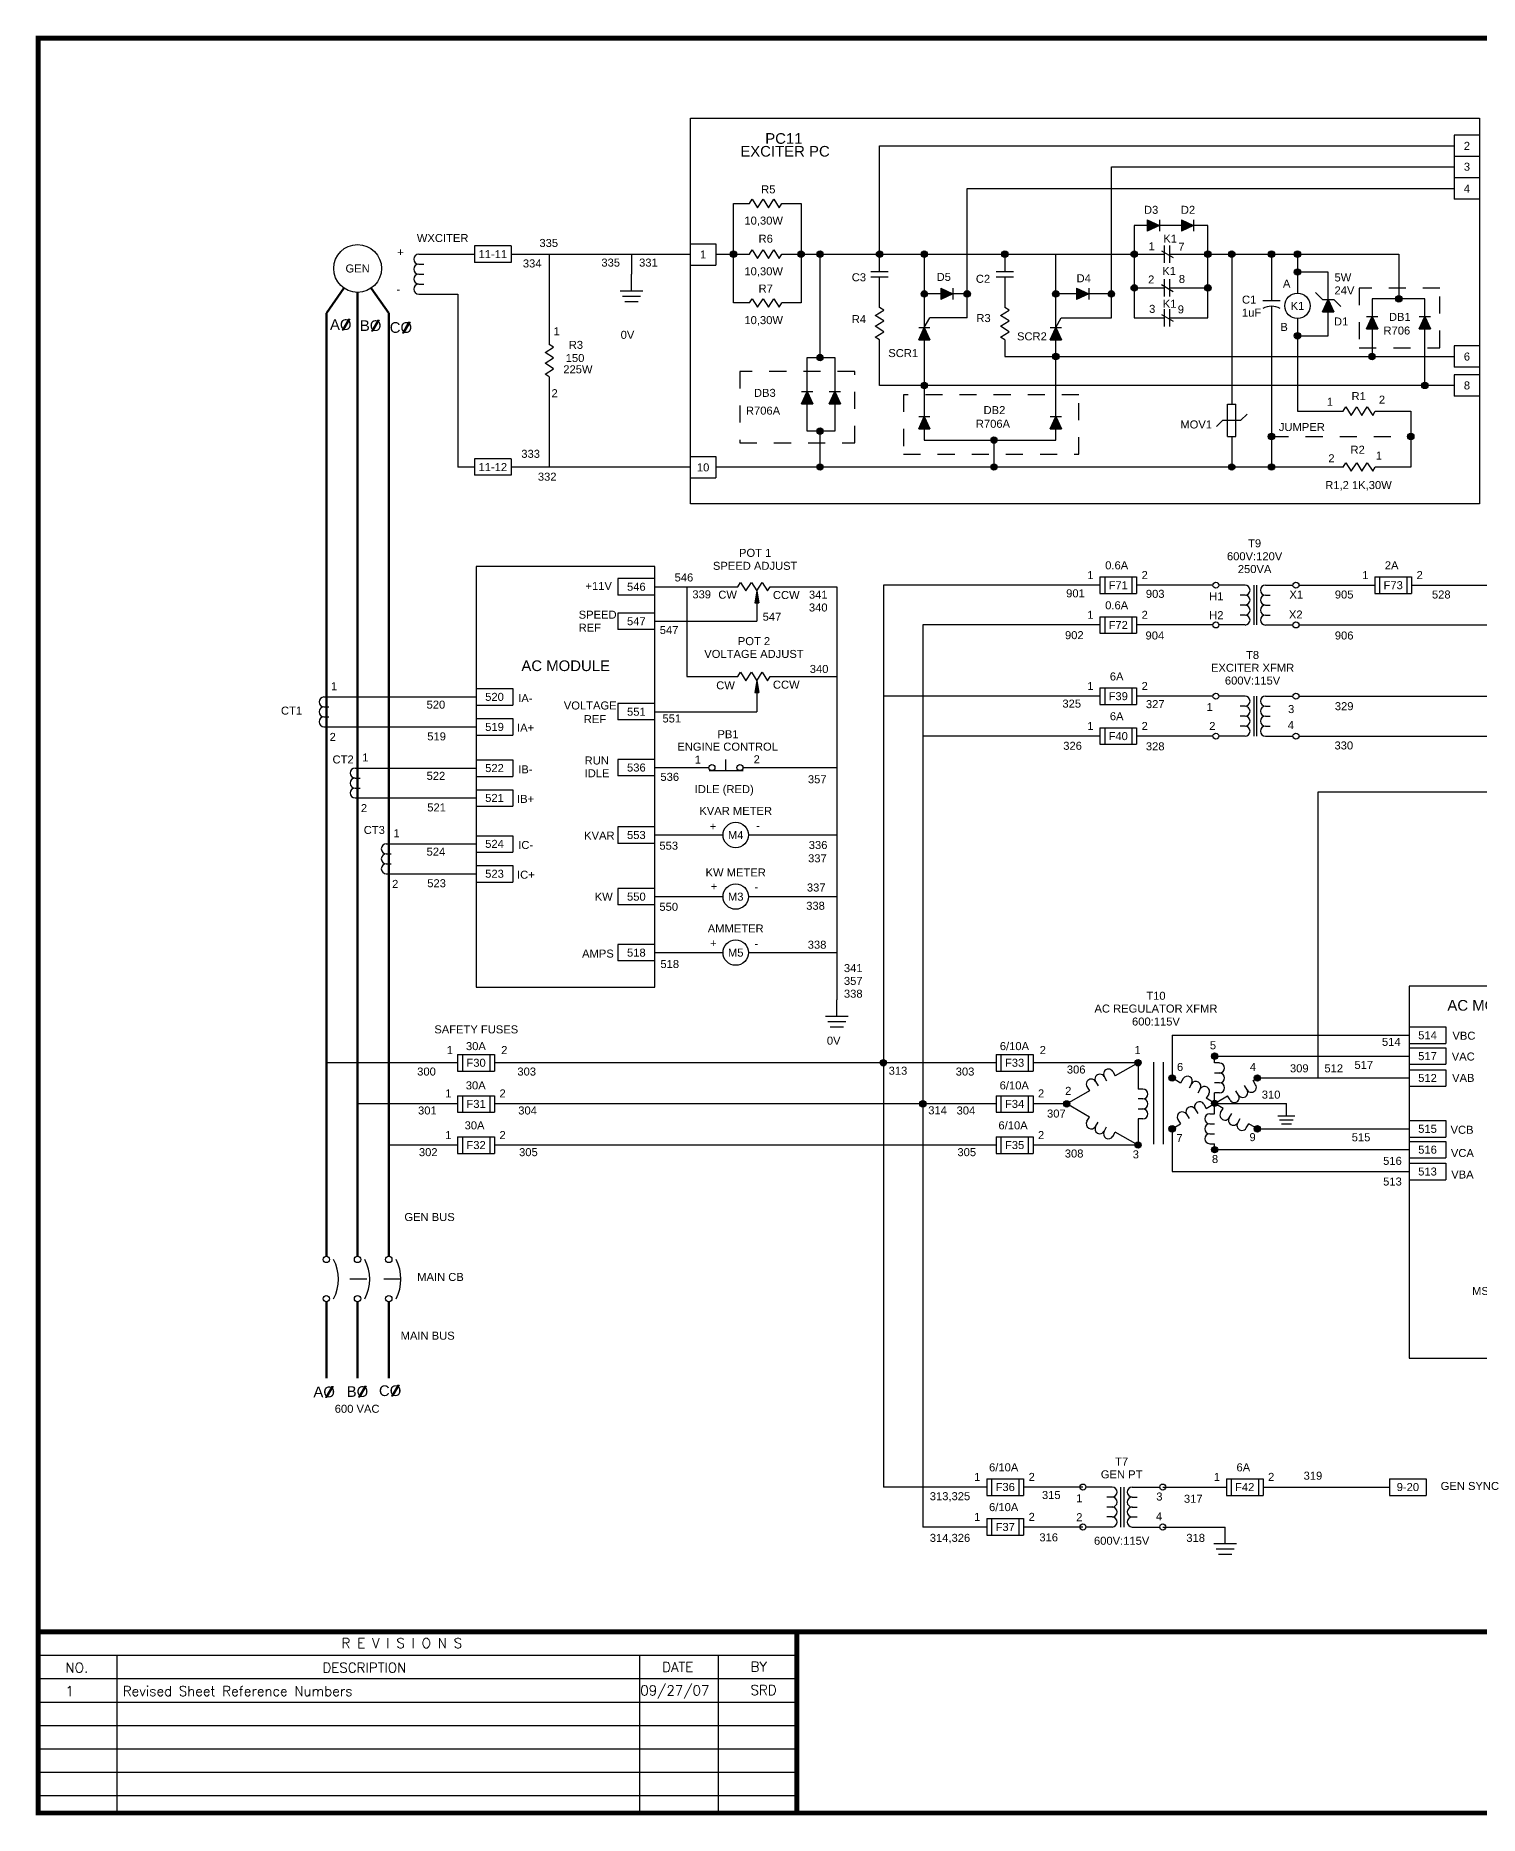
# Model space of a CAD drawing. Extents: x 1.1 to 17.7, y -3 to 7.4.
# Drawn here: x 1.08 to 9.54, y -3.03 to 7.39 of the extents above; entities that cross this region are included whole.
import ezdxf
from ezdxf.enums import TextEntityAlignment as Align

# ---------------------------------------------------------------- set-up
doc = ezdxf.new("R2010")
doc.units = 0
doc.header["$MEASUREMENT"] = 0
doc.linetypes.add('DASHED2', pattern=[0.375, 0.25, -0.125])
doc.layers.get('0').update_dxf_attribs({"linetype": 'CONTINUOUS'})
doc.layers.add('DRAWING', color=7, linetype='CONTINUOUS')
doc.styles.add('ROMAND', font='ROMAND.shx')
doc.styles.get("Standard").update_dxf_attribs({"font": 'ARIAL.TTF'})

# ---------------------------------------------------------------- blocks, each defined once
blk = doc.blocks.new('resistor')
for p, q in [((0, 0), (0.016, 0.025)), ((0.016, 0.025), (0.047, -0.025)), ((0.047, -0.025), (0.08, 0.025)), ((0.08, 0.025), (0.111, -0.025)), ((0.111, -0.025), (0.142, 0.025)), ((0.142, 0.025), (0.174, -0.025)), ((0.174, -0.025), (0.189, 0))]:
    blk.add_line(p, q)
blk = doc.blocks.new('npcap')
for p, q in [((0, 0.051), (0, -0.051)), ((0.031, 0.051), (0.031, -0.051))]:
    blk.add_line(p, q)
blk = doc.blocks.new('diode')
blk.add_hatch(color=256).paths.add_polyline_path([(0.072, 0), (0, 0.033), (0, -0.033)])
for p, q in [((0, 0.033), (0.072, 0)), ((0, 0.033), (0, -0.033)), ((0.072, 0), (0, -0.033)), ((0.072, 0.033), (0.072, -0.033))]:
    blk.add_line(p, q)
blk = doc.blocks.new('gnd')
for p, q in [((0, -0.099), (0, 0)), ((0.066, -0.099), (-0.066, -0.099)), ((0.053, -0.13), (-0.053, -0.13)), ((0.039, -0.161), (-0.039, -0.161))]:
    blk.add_line(p, q)
blk = doc.blocks.new('dot')
h = blk.add_hatch(color=256)
edge = h.paths.add_edge_path()
edge.add_arc((0, 0), 0.0249, 0, 360)
blk.add_circle((0, 0), 0.0249)
blk = doc.blocks.new('N_C_contact')
for p, q in [((0.051, 0.031), (-0.051, 0.031)), ((0.051, 0), (-0.051, 0)), ((-0.02, -0.019), (0.02, 0.05))]:
    blk.add_line(p, q)
blk = doc.blocks.new('pcap')
blk.add_line((0, 0.051), (0, -0.051))
blk.add_arc((0.137, 0), 0.105, 151.227, 208.773)
blk = doc.blocks.new('MOV')
for p, q in [((-0.025, 0), (-0.025, 0.189)), ((-0.025, 0.189), (0.025, 0.189)), ((0.025, 0), (0.025, 0.189)), ((0.053, 0.095), (0.09, 0.131)), ((-0.09, 0.059), (-0.053, 0.095)), ((-0.053, 0.095), (0.053, 0.095)), ((-0.025, 0), (0.025, 0))]:
    blk.add_line(p, q)
blk = doc.blocks.new('zener')
blk.add_hatch(color=256).paths.add_polyline_path([(0.072, 0), (0, 0.033), (0, -0.033)])
for p, q in [((0, 0.033), (0.072, 0)), ((0, 0.033), (0, -0.033)), ((0.072, 0), (0, -0.033)), ((0.113, 0.074), (0.072, 0.033)), ((0.072, 0.033), (0.072, -0.033)), ((0.072, -0.033), (0.031, -0.074))]:
    blk.add_line(p, q)
blk = doc.blocks.new('connection')
blk.add_circle((0.074, 0), 0.0744)
blk = doc.blocks.new('pot_arrow')
blk.add_hatch(color=256).paths.add_polyline_path([(-0.068, 0.011), (-0.068, -0.011), (0, 0)])
for p, q in [((-0.068, 0.011), (-0.068, -0.011)), ((0, 0), (-0.068, 0.011)), ((0, 0), (-0.068, -0.011))]:
    blk.add_line(p, q)
blk = doc.blocks.new('A_phase')
h = blk.add_hatch(color=256)
h.paths.add_polyline_path([(0.1, -0.033), (0.108, -0.033), (0.145, 0.031), (0.137, 0.031)], flags=16)
h.paths.add_polyline_path([(0.01, -0.05), (0.165, -0.05), (0.165, 0.047), (0.01, 0.047)], flags=9)
for p, q in [((0.137, 0.031), (0.1, -0.033)), ((0.145, 0.031), (0.108, -0.033)), ((0.137, 0.031), (0.145, 0.031)), ((0.108, -0.033), (0.1, -0.033))]:
    blk.add_line(p, q)
blk.add_text('AO', height=0.0625).set_placement((0.029, -0.032))
blk = doc.blocks.new('B_phase')
h = blk.add_hatch(color=256)
h.paths.add_polyline_path([(0.094, -0.031), (0.101, -0.031), (0.139, 0.033), (0.131, 0.033)], flags=16)
h.paths.add_polyline_path([(0.01, -0.048), (0.158, -0.048), (0.158, 0.049), (0.01, 0.049)], flags=9)
for p, q in [((0.131, 0.033), (0.094, -0.031)), ((0.139, 0.033), (0.101, -0.031)), ((0.131, 0.033), (0.139, 0.033)), ((0.101, -0.031), (0.094, -0.031))]:
    blk.add_line(p, q)
blk.add_text('BO', height=0.0625).set_placement((0.025, -0.03))
blk = doc.blocks.new('C_phase')
h = blk.add_hatch(color=256)
h.paths.add_polyline_path([(0.099, -0.026), (0.107, -0.026), (0.144, 0.038), (0.136, 0.038)], flags=16)
h.paths.add_polyline_path([(0.013, -0.043), (0.168, -0.043), (0.168, 0.054), (0.013, 0.054)], flags=9)
for p, q in [((0.136, 0.038), (0.099, -0.026)), ((0.144, 0.038), (0.107, -0.026)), ((0.136, 0.038), (0.144, 0.038)), ((0.107, -0.026), (0.099, -0.026))]:
    blk.add_line(p, q)
blk.add_text('CO', height=0.0625).set_placement((0.025, -0.025))
blk = doc.blocks.new('CircuitBreaker')
blk.add_arc((-0.172, -0.134), 0.243, 331.7071, 28.2929)
at = {"xscale": 0.25, "yscale": 0.25, "zscale": 0.25}
for p in [(-0.019, -0.019), (-0.019, -0.249)]:
    blk.add_blockref('connection', p, dxfattribs=at)

msp = doc.modelspace()

# ---------------------------------------------------------------- linework, layer by layer
at = {"color": 7}
for p, q in [((1.099, -1.958), (1.099, -3.019)), ((1.099, -2.095), (5.544, -2.095)), ((1.56, -2.095), (1.56, -3.019)), ((4.622, -2.095), (4.622, -3.019)), ((5.083, -2.095), (5.083, -3.019)), ((1.099, -2.232), (5.544, -2.232)), ((1.099, -2.232), (5.544, -2.232)), ((1.099, -2.369), (5.544, -2.369)), ((1.099, -2.369), (5.544, -2.369)), ((1.099, -2.506), (5.544, -2.506)), ((1.099, -2.643), (5.544, -2.643)), ((1.099, -2.78), (5.544, -2.78)), ((1.099, -2.917), (5.544, -2.917))]:
    msp.add_line(p, q, dxfattribs=at)
at = {"color": 7, "const_width": 0.0288}
msp.add_lwpolyline([(17.731, -3.019), (17.731, 7.376), (1.099, 7.376), (1.099, -3.019)], close=True, dxfattribs=at)
for points in [[(1.099, -1.958), (17.731, -1.958)], [(5.544, -1.958), (5.544, -3.019)]]:
    msp.add_lwpolyline(points, dxfattribs=at)
at = {"layer": 'DRAWING', "color": 7}
for p, q in [((4.922, 6.908), (9.543, 6.908)), ((4.922, 4.649), (4.922, 6.908)), ((9.543, 6.908), (9.543, 4.649)), ((9.396, 6.808), (9.396, 6.432)), ((9.543, 6.808), (9.396, 6.808)), ((6.029, 6.745), (9.396, 6.745)), ((6.029, 6.008), (6.029, 6.745)), ((9.396, 6.684), (9.543, 6.684)), ((7.387, 5.738), (7.387, 6.623)), ((7.387, 6.623), (9.396, 6.623)), ((6.542, 5.738), (6.542, 6.495)), ((6.542, 6.495), (9.396, 6.495)), ((9.396, 6.559), (9.543, 6.559)), ((5.173, 5.825), (5.173, 6.408)), ((5.173, 6.408), (5.267, 6.408)), ((5.456, 6.408), (5.569, 6.408)), ((5.569, 6.408), (5.569, 5.825)), ((9.543, 6.432), (9.396, 6.432)), ((7.521, 6.279), (7.521, 5.738)), ((7.952, 6.279), (7.521, 6.279)), ((7.952, 5.738), (7.952, 6.279)), ((3.871, 6.159), (3.655, 6.159)), ((3.655, 6.159), (3.655, 6.062)), ((3.871, 6.159), (3.871, 6.062)), ((4.922, 6.171), (5.069, 6.171)), ((5.069, 6.171), (5.069, 6.046)), ((3.329, 6.111), (3.655, 6.111)), ((3.329, 6.052), (3.358, 6.052)), ((3.871, 6.062), (3.655, 6.062)), ((3.871, 6.111), (4.922, 6.111)), ((4.094, 6.111), (4.094, 5.582)), ((4.576, 6.111), (4.576, 5.993)), ((5.069, 6.111), (5.267, 6.111)), ((5.456, 6.111), (7.699, 6.111)), ((5.68, 5.505), (5.68, 6.111)), ((6.291, 6.111), (6.291, 5.022)), ((6.763, 6.111), (6.763, 6.008)), ((7.061, 5.022), (7.061, 6.111)), ((7.731, 6.111), (9.071, 6.111)), ((8.092, 6.111), (8.092, 5.232)), ((8.325, 6.111), (8.325, 5.838)), ((8.477, 6.111), (8.477, 5.883)), ((9.071, 6.111), (9.071, 5.849)), ((3.329, 5.994), (3.358, 5.994)), ((4.922, 6.046), (5.069, 6.046)), ((6.029, 5.798), (6.029, 5.977)), ((6.763, 5.977), (6.763, 5.798)), ((8.657, 6.006), (8.477, 6.006)), ((8.657, 5.633), (8.657, 6.006)), ((3.329, 5.935), (3.358, 5.935)), ((3.329, 5.877), (3.558, 5.877)), ((3.558, 5.877), (3.558, 4.864)), ((6.542, 5.878), (6.291, 5.878)), ((7.387, 5.878), (7.061, 5.878)), ((7.521, 5.913), (7.699, 5.913)), ((7.731, 5.913), (7.952, 5.913)), ((9.223, 5.849), (8.914, 5.849)), ((8.914, 5.849), (8.914, 5.511)), ((9.223, 5.342), (9.223, 5.849)), ((5.267, 5.825), (5.173, 5.825)), ((5.569, 5.825), (5.456, 5.825)), ((6.291, 5.681), (6.324, 5.738)), ((6.542, 5.738), (6.324, 5.738)), ((7.061, 5.681), (7.093, 5.738)), ((7.093, 5.738), (7.387, 5.738)), ((7.521, 5.738), (7.699, 5.738)), ((7.731, 5.738), (7.952, 5.738)), ((8.325, 5.807), (8.325, 4.864)), ((8.477, 5.734), (8.477, 5.191)), ((8.477, 5.633), (8.657, 5.633)), ((6.029, 5.342), (6.029, 5.609)), ((6.763, 5.609), (6.763, 5.511)), ((9.543, 5.574), (9.396, 5.574)), ((9.396, 5.574), (9.396, 5.448)), ((5.604, 5.074), (5.604, 5.505)), ((5.604, 5.505), (5.767, 5.505)), ((5.767, 5.505), (5.767, 5.074)), ((6.763, 5.511), (9.396, 5.511)), ((9.543, 5.448), (9.396, 5.448)), ((4.094, 5.392), (4.094, 4.864)), ((9.396, 5.342), (6.029, 5.342)), ((9.396, 5.405), (9.396, 5.279)), ((9.543, 5.405), (9.396, 5.405)), ((9.543, 5.279), (9.396, 5.279)), ((8.477, 5.191), (8.744, 5.191)), ((8.933, 5.191), (9.141, 5.191)), ((9.141, 5.191), (9.141, 4.864)), ((5.767, 5.074), (5.604, 5.074)), ((5.68, 4.864), (5.68, 5.074)), ((6.291, 5.022), (7.061, 5.022)), ((6.699, 5.022), (6.699, 4.864)), ((8.092, 5.043), (8.092, 4.864)), ((3.871, 4.913), (3.655, 4.913)), ((3.655, 4.913), (3.655, 4.816)), ((3.871, 4.913), (3.871, 4.816)), ((4.922, 4.925), (5.069, 4.925)), ((5.069, 4.925), (5.069, 4.8)), ((3.655, 4.864), (3.558, 4.864)), ((3.871, 4.816), (3.655, 4.816)), ((4.922, 4.864), (3.871, 4.864)), ((4.922, 4.8), (5.069, 4.8)), ((8.744, 4.864), (5.069, 4.864)), ((9.141, 4.864), (8.933, 4.864)), ((9.543, 4.649), (4.922, 4.649)), ((4.712, 4.282), (3.665, 4.282)), ((3.665, 4.282), (3.665, 1.817)), ((4.712, 1.817), (4.712, 4.282)), ((4.496, 4.211), (4.496, 4.114)), ((4.712, 4.211), (4.496, 4.211)), ((6.051, 4.172), (6.051, -1.11)), ((7.319, 4.172), (6.051, 4.172)), ((7.319, 4.221), (7.319, 4.124)), ((7.319, 4.221), (7.535, 4.221)), ((7.348, 4.221), (7.348, 4.124)), ((7.507, 4.221), (7.507, 4.124)), ((7.535, 4.221), (7.535, 4.124)), ((7.981, 4.172), (7.535, 4.172)), ((8.17, 4.172), (8.017, 4.172)), ((8.221, 4.172), (8.221, 3.939)), ((8.238, 4.172), (8.238, 3.939)), ((8.289, 4.172), (8.45, 4.172)), ((8.485, 4.172), (8.93, 4.172)), ((8.93, 4.221), (9.146, 4.221)), ((8.93, 4.221), (8.93, 4.124)), ((8.958, 4.221), (8.958, 4.124)), ((9.118, 4.221), (9.118, 4.124)), ((9.146, 4.221), (9.146, 4.124)), ((9.146, 4.172), (9.704, 4.172)), ((4.712, 4.114), (4.496, 4.114)), ((4.712, 4.163), (5.199, 4.163)), ((4.899, 4.163), (4.899, 3.637)), ((5.31, 4.137), (5.31, 3.961)), ((5.388, 4.163), (5.778, 4.163)), ((5.778, 4.163), (5.778, 1.744)), ((7.319, 4.124), (7.535, 4.124)), ((8.17, 4.114), (8.141, 4.114)), ((8.289, 4.114), (8.318, 4.114)), ((8.93, 4.124), (9.146, 4.124)), ((4.712, 4.009), (4.496, 4.009)), ((4.496, 4.009), (4.496, 3.912)), ((7.319, 3.987), (7.535, 3.987)), ((7.319, 3.987), (7.319, 3.891)), ((7.348, 3.987), (7.348, 3.891)), ((7.507, 3.987), (7.507, 3.891)), ((7.535, 3.987), (7.535, 3.891)), ((8.17, 4.056), (8.141, 4.056)), ((8.17, 3.997), (8.141, 3.997)), ((8.289, 4.056), (8.318, 4.056)), ((8.289, 3.997), (8.318, 3.997)), ((4.712, 3.912), (4.496, 3.912)), ((4.712, 3.961), (5.31, 3.961)), ((6.282, 3.939), (6.282, -1.344)), ((7.319, 3.939), (6.282, 3.939)), ((7.319, 3.891), (7.535, 3.891)), ((7.981, 3.939), (7.535, 3.939)), ((8.17, 3.939), (8.017, 3.939)), ((8.289, 3.939), (8.45, 3.939)), ((8.485, 3.939), (9.71, 3.939)), ((3.665, 3.566), (3.881, 3.566)), ((3.881, 3.566), (3.881, 3.469)), ((4.899, 3.637), (5.199, 3.637)), ((5.31, 3.612), (5.31, 3.431)), ((5.388, 3.637), (5.778, 3.637)), ((7.319, 3.57), (7.535, 3.57)), ((7.319, 3.57), (7.319, 3.473)), ((7.348, 3.57), (7.348, 3.473)), ((7.507, 3.57), (7.507, 3.473)), ((7.535, 3.57), (7.535, 3.473)), ((2.774, 3.518), (3.665, 3.518)), ((2.774, 3.459), (2.803, 3.459)), ((3.665, 3.469), (3.881, 3.469)), ((4.712, 3.479), (4.496, 3.479)), ((4.496, 3.479), (4.496, 3.383)), ((7.319, 3.522), (6.051, 3.522)), ((7.319, 3.473), (7.535, 3.473)), ((7.981, 3.522), (7.535, 3.522)), ((8.17, 3.522), (8.017, 3.522)), ((8.17, 3.463), (8.141, 3.463)), ((8.221, 3.522), (8.221, 3.288)), ((8.238, 3.522), (8.238, 3.288)), ((8.289, 3.522), (8.45, 3.522)), ((8.289, 3.463), (8.318, 3.463)), ((8.485, 3.522), (10.351, 3.522)), ((2.774, 3.401), (2.803, 3.401)), ((2.774, 3.342), (3.665, 3.342)), ((3.665, 3.391), (3.881, 3.391)), ((3.881, 3.391), (3.881, 3.294)), ((4.712, 3.383), (4.496, 3.383)), ((4.712, 3.431), (5.31, 3.431)), ((7.319, 3.337), (7.535, 3.337)), ((7.319, 3.337), (7.319, 3.24)), ((7.348, 3.337), (7.348, 3.24)), ((7.507, 3.337), (7.507, 3.24)), ((7.535, 3.337), (7.535, 3.24)), ((8.17, 3.405), (8.141, 3.405)), ((8.17, 3.347), (8.141, 3.347)), ((8.289, 3.405), (8.318, 3.405)), ((8.289, 3.347), (8.318, 3.347)), ((3.665, 3.294), (3.881, 3.294)), ((7.319, 3.288), (6.282, 3.288)), ((7.319, 3.24), (7.535, 3.24)), ((7.981, 3.288), (7.535, 3.288)), ((8.17, 3.288), (8.017, 3.288)), ((8.289, 3.288), (8.45, 3.288)), ((8.485, 3.288), (10.481, 3.288)), ((3.665, 3.149), (3.881, 3.149)), ((3.881, 3.149), (3.881, 3.052)), ((4.496, 3.152), (4.496, 3.055)), ((4.712, 3.152), (4.496, 3.152)), ((5.129, 3.086), (5.129, 3.151)), ((2.956, 3.101), (3.665, 3.101)), ((2.956, 3.042), (2.985, 3.042)), ((3.665, 3.052), (3.881, 3.052)), ((4.712, 3.055), (4.496, 3.055)), ((4.712, 3.104), (5.03, 3.104)), ((5.03, 3.086), (5.229, 3.086)), ((5.229, 3.104), (5.778, 3.104)), ((2.956, 2.984), (2.985, 2.984)), ((2.956, 2.926), (3.665, 2.926)), ((3.665, 2.974), (3.881, 2.974)), ((3.881, 2.974), (3.881, 2.877)), ((8.599, 1.286), (8.599, 2.961)), ((8.599, 2.961), (11.019, 2.961)), ((3.665, 2.877), (3.881, 2.877)), ((4.712, 2.757), (4.496, 2.757)), ((4.496, 2.757), (4.496, 2.66)), ((3.139, 2.657), (3.665, 2.657)), ((3.665, 2.705), (3.881, 2.705)), ((3.665, 2.609), (3.881, 2.609)), ((3.881, 2.705), (3.881, 2.609)), ((4.712, 2.66), (4.496, 2.66)), ((4.712, 2.709), (5.112, 2.709)), ((5.26, 2.709), (5.778, 2.709)), ((3.139, 2.598), (3.168, 2.598)), ((3.139, 2.54), (3.168, 2.54)), ((3.665, 2.53), (3.881, 2.53)), ((3.881, 2.53), (3.881, 2.433)), ((3.139, 2.482), (3.665, 2.482)), ((3.665, 2.433), (3.881, 2.433)), ((4.712, 2.396), (4.496, 2.396)), ((4.496, 2.396), (4.496, 2.3)), ((4.712, 2.3), (4.496, 2.3)), ((4.712, 2.348), (5.112, 2.348)), ((5.26, 2.348), (5.778, 2.348)), ((4.712, 2.068), (4.496, 2.068)), ((4.496, 2.068), (4.496, 1.972)), ((4.712, 2.02), (5.112, 2.02)), ((5.26, 2.02), (5.778, 2.02)), ((4.712, 1.972), (4.496, 1.972)), ((3.665, 1.817), (4.712, 1.817)), ((9.132, 1.823), (9.132, -0.356)), ((10.178, 1.823), (9.132, 1.823)), ((9.132, 1.585), (9.347, 1.585)), ((9.347, 1.585), (9.347, 1.488)), ((7.743, 1.536), (9.132, 1.536)), ((7.743, 1.536), (7.743, 1.286)), ((9.132, 1.488), (9.347, 1.488)), ((9.132, 1.462), (9.347, 1.462)), ((9.347, 1.462), (9.347, 1.366)), ((3.557, 1.375), (2.788, 1.375)), ((3.557, 1.423), (3.773, 1.423)), ((3.557, 1.423), (3.557, 1.326)), ((3.585, 1.423), (3.585, 1.326)), ((3.745, 1.423), (3.745, 1.326)), ((3.773, 1.423), (3.773, 1.326)), ((6.712, 1.375), (3.773, 1.375)), ((6.712, 1.423), (6.928, 1.423)), ((6.712, 1.423), (6.712, 1.326)), ((6.74, 1.423), (6.74, 1.326)), ((6.9, 1.423), (6.9, 1.326)), ((6.928, 1.423), (6.928, 1.326)), ((7.543, 1.375), (6.928, 1.375)), ((7.543, 1.375), (7.41, 1.298)), ((7.543, 1.375), (7.543, 1.221)), ((7.634, 1.379), (7.634, 0.899)), ((7.691, 1.379), (7.691, 0.899)), ((7.992, 1.414), (9.132, 1.414)), ((7.992, 1.374), (7.992, 1.414)), ((8.021, 1.374), (7.992, 1.374)), ((9.132, 1.366), (9.347, 1.366)), ((3.557, 1.326), (3.773, 1.326)), ((6.712, 1.326), (6.928, 1.326)), ((7.294, 1.265), (7.309, 1.24)), ((7.345, 1.294), (7.359, 1.269)), ((7.395, 1.323), (7.41, 1.298)), ((7.792, 1.256), (7.743, 1.286)), ((7.807, 1.282), (7.792, 1.256)), ((7.857, 1.252), (7.842, 1.227)), ((8.021, 1.315), (7.992, 1.315)), ((8.021, 1.257), (7.992, 1.257)), ((8.217, 1.271), (8.242, 1.286)), ((8.232, 1.246), (8.217, 1.271)), ((8.242, 1.286), (9.132, 1.286)), ((9.132, 1.334), (9.347, 1.334)), ((9.347, 1.334), (9.347, 1.238)), ((3.557, 1.182), (3.557, 1.085)), ((3.557, 1.182), (3.773, 1.182)), ((3.585, 1.182), (3.585, 1.085)), ((3.745, 1.182), (3.745, 1.085)), ((3.773, 1.182), (3.773, 1.085)), ((6.712, 1.182), (6.928, 1.182)), ((6.712, 1.182), (6.712, 1.085)), ((6.74, 1.182), (6.74, 1.085)), ((6.9, 1.182), (6.9, 1.085)), ((6.928, 1.182), (6.928, 1.085)), ((7.258, 1.21), (7.125, 1.134)), ((7.244, 1.236), (7.258, 1.21)), ((7.572, 1.221), (7.543, 1.221)), ((7.572, 1.163), (7.543, 1.163)), ((7.907, 1.222), (7.893, 1.197)), ((7.958, 1.192), (7.943, 1.167)), ((7.943, 1.108), (8.067, 1.182)), ((8.042, 1.108), (7.943, 1.167)), ((8.021, 1.198), (7.992, 1.198)), ((7.992, 1.076), (7.992, 1.198)), ((8.082, 1.157), (8.067, 1.182)), ((8.132, 1.186), (8.117, 1.211)), ((8.182, 1.216), (8.167, 1.241)), ((9.132, 1.238), (9.347, 1.238)), ((3.557, 1.134), (2.971, 1.134)), ((3.557, 1.085), (3.773, 1.085)), ((6.712, 1.134), (3.773, 1.134)), ((6.712, 1.085), (6.928, 1.085)), ((7.125, 1.134), (6.928, 1.134)), ((7.258, 1.057), (7.125, 1.134)), ((7.244, 1.032), (7.258, 1.057)), ((7.572, 1.104), (7.543, 1.104)), ((7.572, 1.046), (7.543, 1.046)), ((7.543, 1.046), (7.543, 0.893)), ((7.777, 1.043), (7.792, 1.018)), ((7.827, 1.073), (7.842, 1.048)), ((7.878, 1.103), (7.893, 1.078)), ((7.928, 1.133), (7.943, 1.108)), ((7.963, 1.076), (7.992, 1.076)), ((7.992, 1.137), (8.412, 1.137)), ((8.027, 1.083), (8.042, 1.108)), ((8.077, 1.053), (8.092, 1.078)), ((8.127, 1.023), (8.142, 1.048)), ((3.557, 0.941), (3.773, 0.941)), ((3.557, 0.941), (3.557, 0.844)), ((3.585, 0.941), (3.585, 0.844)), ((3.745, 0.941), (3.745, 0.844)), ((3.773, 0.941), (3.773, 0.844)), ((6.712, 0.941), (6.928, 0.941)), ((6.712, 0.941), (6.712, 0.844)), ((6.74, 0.941), (6.74, 0.844)), ((6.9, 0.941), (6.9, 0.844)), ((6.928, 0.941), (6.928, 0.844)), ((7.294, 1.002), (7.309, 1.028)), ((7.345, 0.973), (7.359, 0.999)), ((7.395, 0.944), (7.41, 0.969)), ((7.543, 0.893), (7.41, 0.969)), ((7.743, 0.988), (7.792, 1.018)), ((7.743, 0.988), (7.743, 0.738)), ((7.963, 1.018), (7.992, 1.018)), ((7.963, 0.959), (7.992, 0.959)), ((8.177, 0.993), (8.192, 1.018)), ((8.242, 0.988), (8.192, 1.018)), ((8.242, 0.988), (9.132, 0.988)), ((9.132, 1.037), (9.347, 1.037)), ((9.132, 0.94), (9.347, 0.94)), ((9.347, 1.037), (9.347, 0.94)), ((3.557, 0.893), (3.154, 0.893)), ((3.557, 0.844), (3.773, 0.844)), ((6.712, 0.893), (3.773, 0.893)), ((6.712, 0.844), (6.928, 0.844)), ((7.543, 0.893), (6.928, 0.893)), ((7.963, 0.901), (7.992, 0.901)), ((7.992, 0.866), (7.992, 0.901)), ((7.992, 0.866), (9.132, 0.866)), ((9.132, 0.914), (9.347, 0.914)), ((9.347, 0.914), (9.347, 0.818)), ((7.743, 0.738), (9.132, 0.738)), ((9.132, 0.818), (9.347, 0.818)), ((9.132, 0.786), (9.347, 0.786)), ((9.347, 0.786), (9.347, 0.69)), ((9.132, 0.69), (9.347, 0.69)), ((9.132, -0.356), (10.178, -0.356)), ((6.657, -1.11), (6.051, -1.11)), ((6.657, -1.062), (6.873, -1.062)), ((6.657, -1.062), (6.657, -1.159)), ((6.685, -1.062), (6.685, -1.159)), ((6.844, -1.062), (6.844, -1.159)), ((6.873, -1.062), (6.873, -1.159)), ((7.22, -1.11), (6.873, -1.11)), ((7.391, -1.11), (7.237, -1.11)), ((7.441, -1.11), (7.441, -1.344)), ((7.459, -1.11), (7.459, -1.344)), ((7.509, -1.11), (7.671, -1.11)), ((7.688, -1.11), (8.061, -1.11)), ((8.061, -1.062), (8.276, -1.062)), ((8.061, -1.062), (8.061, -1.159)), ((8.089, -1.062), (8.089, -1.159)), ((8.248, -1.062), (8.248, -1.159)), ((8.276, -1.062), (8.276, -1.159)), ((8.276, -1.11), (9.016, -1.11)), ((9.016, -1.062), (9.232, -1.062)), ((9.016, -1.062), (9.016, -1.159)), ((9.232, -1.062), (9.232, -1.159)), ((6.657, -1.159), (6.873, -1.159)), ((7.391, -1.169), (7.361, -1.169)), ((7.391, -1.227), (7.361, -1.227)), ((7.509, -1.169), (7.538, -1.169)), ((7.509, -1.227), (7.538, -1.227)), ((8.061, -1.159), (8.276, -1.159)), ((9.016, -1.159), (9.232, -1.159)), ((6.657, -1.344), (6.282, -1.344)), ((6.657, -1.295), (6.873, -1.295)), ((6.657, -1.295), (6.657, -1.392)), ((6.685, -1.295), (6.685, -1.392)), ((6.844, -1.295), (6.844, -1.392)), ((6.873, -1.295), (6.873, -1.392)), ((7.22, -1.344), (6.873, -1.344)), ((7.391, -1.344), (7.237, -1.344)), ((7.391, -1.285), (7.361, -1.285)), ((7.509, -1.285), (7.538, -1.285)), ((7.509, -1.344), (7.671, -1.344)), ((7.688, -1.344), (8.054, -1.344)), ((6.657, -1.392), (6.873, -1.392))]:
    msp.add_line(p, q, dxfattribs=at)
at = {"layer": 'DRAWING', "color": 7, "lineweight": 50}
for p, q in [((2.891, 5.912), (2.788, 5.766)), ((2.971, 5.887), (2.971, 0.242)), ((3.051, 5.912), (3.154, 5.766)), ((2.788, 5.766), (2.788, 0.242)), ((3.154, 5.766), (3.154, 0.242)), ((2.788, -0.026), (2.788, -0.472)), ((2.971, -0.026), (2.971, -0.472)), ((3.154, -0.026), (3.154, -0.472))]:
    msp.add_line(p, q, dxfattribs=at)
at = {"layer": 'DRAWING', "color": 7, "linetype": 'DASHED2', "ltscale": 0.1875}
for p, q in [((8.839, 5.912), (8.839, 5.563)), ((9.312, 5.912), (8.839, 5.912)), ((9.312, 5.563), (9.312, 5.912)), ((8.839, 5.563), (9.312, 5.563)), ((5.21, 5.424), (5.21, 5.005)), ((5.883, 5.424), (5.21, 5.424)), ((5.883, 5.005), (5.883, 5.424)), ((6.169, 5.287), (6.169, 4.939)), ((7.197, 5.287), (6.169, 5.287)), ((7.197, 4.939), (7.197, 5.287)), ((5.21, 5.005), (5.883, 5.005)), ((8.325, 5.043), (9.141, 5.043)), ((6.169, 4.939), (7.197, 4.939))]:
    msp.add_line(p, q, dxfattribs=at)
at = {"layer": 'DRAWING', "color": 7, "linetype": 'DASHED2', "ltscale": 0.09375}
msp.add_line((3.225, 0.108), (2.859, 0.108), dxfattribs=at)
at = {"layer": 'DRAWING', "color": 7}
for centre, radius in [((2.971, 6.027), 0.14), ((7.999, 4.172), 0.0176), ((8.468, 4.172), 0.0176), ((7.999, 3.939), 0.0176), ((8.468, 3.939), 0.0176), ((7.999, 3.522), 0.0176), ((8.468, 3.522), 0.0176), ((7.999, 3.288), 0.0176), ((8.468, 3.288), 0.0176), ((5.047, 3.104), 0.0176), ((5.211, 3.104), 0.0176), ((7.22, -1.11), 0.0176), ((7.688, -1.11), 0.0176), ((7.22, -1.344), 0.0176), ((7.688, -1.344), 0.0176)]:
    msp.add_circle(centre, radius, dxfattribs=at)
for centre, start, end in [((3.329, 6.081), 90, 270), ((3.329, 6.023), 90, 270), ((3.329, 5.965), 90, 270), ((3.329, 5.906), 90, 270), ((8.17, 4.143), 270, 90), ((8.289, 4.143), 90, 270), ((8.17, 4.085), 270, 90), ((8.289, 4.085), 90, 270), ((8.17, 4.026), 270, 90), ((8.17, 3.968), 270, 90), ((8.289, 4.026), 90, 270), ((8.289, 3.968), 90, 270), ((2.774, 3.488), 90, 270), ((2.774, 3.43), 90, 270), ((8.17, 3.493), 270, 90), ((8.17, 3.434), 270, 90), ((8.289, 3.493), 90, 270), ((8.289, 3.434), 90, 270), ((2.774, 3.372), 90, 270), ((8.17, 3.376), 270, 90), ((8.17, 3.317), 270, 90), ((8.289, 3.376), 90, 270), ((8.289, 3.317), 90, 270), ((2.956, 3.072), 90, 270), ((2.956, 3.013), 90, 270), ((2.956, 2.955), 90, 270), ((3.139, 2.628), 90, 270), ((3.139, 2.569), 90, 270), ((3.139, 2.511), 90, 270), ((8.021, 1.344), 270, 90), ((7.269, 1.25), 30, 210), ((7.32, 1.279), 30, 210), ((7.37, 1.309), 30, 210), ((7.832, 1.267), 329.1922, 149.1922), ((7.882, 1.237), 329.1922, 149.1922), ((8.021, 1.286), 270, 90), ((8.021, 1.228), 270, 90), ((7.572, 1.192), 270, 90), ((7.572, 1.134), 270, 90), ((7.903, 1.118), 30.8078, 210.8078), ((7.933, 1.207), 329.1922, 149.1922), ((8.107, 1.171), 210.8078, 30.8078), ((8.157, 1.201), 210.8078, 30.8078), ((8.207, 1.231), 210.8078, 30.8078), ((7.572, 1.075), 270, 90), ((7.802, 1.058), 30.8078, 210.8078), ((7.853, 1.088), 30.8078, 210.8078), ((7.963, 1.047), 90, 270), ((8.052, 1.068), 149.1922, 329.1922), ((8.102, 1.038), 149.1922, 329.1922), ((7.269, 1.017), 150, 330), ((7.32, 0.988), 150, 330), ((7.37, 0.959), 150, 330), ((7.963, 0.988), 90, 270), ((7.963, 0.93), 90, 270), ((8.152, 1.008), 149.1922, 329.1922), ((7.391, -1.139), 270, 90), ((7.509, -1.139), 90, 270), ((7.391, -1.198), 270, 90), ((7.391, -1.256), 270, 90), ((7.509, -1.198), 90, 270), ((7.509, -1.256), 90, 270), ((7.391, -1.315), 270, 90), ((7.509, -1.315), 90, 270)]:
    msp.add_arc(centre, 0.0292, start, end, dxfattribs=at)

# ---------------------------------------------------------------- block references
for name, p in [('resistor', (5.267, 6.408)), ('diode', (7.596, 6.279)), ('diode', (7.797, 6.279)), ('resistor', (5.267, 6.111)), ('resistor', (5.267, 5.825)), ('diode', (6.387, 5.878)), ('diode', (7.182, 5.878)), ('A_phase', (2.78, 5.699)), ('B_phase', (2.959, 5.691)), ('C_phase', (3.134, 5.675)), ('MOV', (8.092, 5.043)), ('resistor', (8.744, 5.191)), ('resistor', (8.744, 4.864)), ('resistor', (5.199, 4.163)), ('resistor', (5.199, 3.637)), ('connection', (5.112, 2.709)), ('connection', (5.112, 2.348)), ('connection', (5.112, 2.02)), ('gnd', (5.778, 1.744)), ('CircuitBreaker', (2.788, 0.242)), ('CircuitBreaker', (2.971, 0.242)), ('CircuitBreaker', (3.154, 0.242)), ('A_phase', (2.683, -0.552)), ('B_phase', (2.882, -0.552)), ('C_phase', (3.071, -0.552)), ('gnd', (8.054, -1.344))]:
    msp.add_blockref(name, p, dxfattribs=at)
for name, p, rotation in [('N_C_contact', (7.699, 6.111), 270), ('npcap', (6.029, 6.008), 270), ('npcap', (6.763, 6.008), 270), ('N_C_contact', (7.699, 5.913), 270), ('pcap', (8.325, 5.838), 270), ('connection', (8.477, 5.734), 90), ('zener', (8.657, 5.773), 90), ('resistor', (6.029, 5.609), 90), ('resistor', (6.763, 5.609), 90), ('N_C_contact', (7.699, 5.738), 270), ('diode', (8.914, 5.673), 90), ('diode', (9.223, 5.673), 90), ('diode', (6.291, 5.609), 90), ('diode', (7.061, 5.609), 90), ('resistor', (4.094, 5.392), 90), ('diode', (5.604, 5.234), 90), ('diode', (5.767, 5.234), 90), ('diode', (6.291, 5.088), 90), ('diode', (7.061, 5.088), 90), ('pot_arrow', (5.31, 4.137), 90), ('pot_arrow', (5.31, 3.612), 90)]:
    msp.add_blockref(name, p, dxfattribs=dict(at, rotation=rotation))
at = {"layer": 'DRAWING', "color": 7, "xscale": 0.75, "yscale": 0.75, "zscale": 0.75}
for name, p in [('dot', (5.173, 6.111)), ('dot', (5.569, 6.111)), ('dot', (5.68, 6.111)), ('dot', (6.029, 6.111)), ('dot', (6.291, 6.111)), ('dot', (6.763, 6.111)), ('dot', (7.521, 6.111)), ('dot', (7.952, 6.111)), ('dot', (8.092, 6.111)), ('dot', (8.325, 6.111)), ('dot', (8.477, 6.111)), ('dot', (8.477, 6.006)), ('dot', (6.291, 5.878)), ('dot', (6.542, 5.878)), ('dot', (7.061, 5.878)), ('dot', (7.387, 5.878)), ('dot', (7.521, 5.913)), ('dot', (7.952, 5.913)), ('dot', (9.071, 5.849)), ('dot', (8.477, 5.633)), ('dot', (7.061, 5.511)), ('dot', (8.914, 5.511)), ('dot', (5.68, 5.505)), ('dot', (6.291, 5.342)), ('dot', (9.223, 5.342)), ('dot', (5.68, 5.074)), ('dot', (6.699, 5.022)), ('dot', (8.325, 5.043)), ('dot', (9.141, 5.043)), ('dot', (5.68, 4.864)), ('dot', (6.699, 4.864)), ('dot', (8.092, 4.864)), ('dot', (8.325, 4.864)), ('dot', (6.051, 1.375)), ('dot', (7.543, 1.375)), ('dot', (7.992, 1.414)), ('dot', (7.743, 1.286)), ('dot', (8.242, 1.286)), ('dot', (6.282, 1.134)), ('dot', (7.125, 1.134)), ('dot', (7.992, 1.137)), ('gnd', (8.412, 1.137)), ('dot', (7.743, 0.988)), ('dot', (8.242, 0.988)), ('dot', (7.543, 0.893)), ('dot', (7.992, 0.866))]:
    msp.add_blockref(name, p, dxfattribs=at)
at = {"layer": 'DRAWING', "color": 7, "linetype": 'DASHED2'}
msp.add_blockref('gnd', (4.576, 5.993), dxfattribs=at)

# ---------------------------------------------------------------- texts
at = {"color": 7, "style": 'ROMAND'}
for s, height, p in [('R E V I S I O N S', 0.05763, (2.877, -2.053)), ('NO.', 0.0576, (1.259, -2.197)), ('DESCRIPTION', 0.05763, (2.765, -2.197)), ('DATE', 0.0576, (4.755, -2.193)), ('BY', 0.0576, (5.273, -2.191)), ('1', 0.0576, (1.259, -2.334)), ('Revised Sheet Reference Numbers', 0.05763, (1.595, -2.334)), ('09/27/07', 0.0576, (4.627, -2.33)), ('SRD', 0.0576, (5.273, -2.328))]:
    msp.add_text(s, height=height, dxfattribs=at).set_placement(p)
at = {"layer": 'DRAWING', "color": 7}
for s, height, p in [('PC11', 0.0625, (5.359, 6.757)), ('EXCITER PC', 0.0625, (5.213, 6.682)), ('D3', 0.0469, (7.578, 6.347)), ('D2', 0.0469, (7.794, 6.347)), ('WXCITER', 0.0469, (3.318, 6.182)), ('335', 0.0469, (4.036, 6.153)), ('1', 0.0469, (7.605, 6.134)), ('K1', 0.0469, (7.691, 6.178)), ('7', 0.0469, (7.779, 6.131)), ('+', 0.0469, (3.203, 6.099)), ('334', 0.0469, (3.939, 6.033)), ('2', 0.0469, (7.602, 5.939)), ('K1', 0.0469, (7.685, 5.989)), ('8', 0.0469, (7.782, 5.942)), ('A', 0.0469, (8.392, 5.915)), ('5W', 0.0469, (8.694, 5.951)), ('-', 0.0469, (3.198, 5.882)), ('K1', 0.0469, (7.688, 5.797)), ('C1', 0.0469, (8.152, 5.821)), ('24V', 0.0469, (8.694, 5.875)), ('3', 0.0469, (7.608, 5.767)), ('9', 0.0469, (7.776, 5.764)), ('1uF', 0.0469, (8.152, 5.745)), ('D1', 0.0469, (8.691, 5.693)), ('DB1', 0.0469, (9.013, 5.72)), ('1', 0.0469, (4.119, 5.636)), ('B', 0.0469, (8.377, 5.661)), ('R706', 0.0469, (8.981, 5.64)), ('150', 0.0469, (4.19, 5.479)), ('R3', 0.0469, (4.208, 5.556)), ('225W', 0.0469, (4.176, 5.413)), ('2', 0.0469, (4.107, 5.273)), ('1', 0.0469, (8.649, 5.223)), ('R1', 0.0469, (8.794, 5.256)), ('2', 0.0469, (8.954, 5.235)), ('MOV1', 0.0469, (7.791, 5.09)), ('JUMPER', 0.0469, (8.368, 5.075)), ('333', 0.0469, (3.93, 4.918)), ('2', 0.0469, (8.658, 4.892)), ('R2', 0.0469, (8.788, 4.942)), ('1', 0.0469, (8.936, 4.907)), ('332', 0.0469, (4.027, 4.784)), ('R1,2 1K,30W', 0.04688, (8.64, 4.735)), ('+11V', 0.0469, (4.306, 4.144)), ('546', 0.0469, (4.828, 4.194)), ('1', 0.0469, (7.246, 4.208)), ('2', 0.0469, (7.564, 4.208)), ('1', 0.0469, (8.857, 4.208)), ('2', 0.0469, (9.175, 4.208)), ('339', 0.0469, (4.932, 4.095)), ('CW', 0.0469, (5.084, 4.093)), ('CCW', 0.0469, (5.404, 4.091)), ('341', 0.0469, (5.615, 4.093)), ('901', 0.0469, (7.122, 4.101)), ('903', 0.0469, (7.589, 4.098)), ('H1', 0.0469, (7.96, 4.084)), ('X1', 0.0469, (8.43, 4.094)), ('905', 0.0469, (8.696, 4.094)), ('528', 0.0469, (9.265, 4.094)), ('SPEED', 0.0469, (4.266, 3.976)), ('547', 0.0469, (5.344, 3.964)), ('340', 0.0469, (5.615, 4.018)), ('1', 0.0469, (7.246, 3.975)), ('2', 0.0469, (7.564, 3.975)), ('H2', 0.0469, (7.96, 3.973)), ('X2', 0.0469, (8.427, 3.977)), ('REF', 0.0469, (4.266, 3.9)), ('547', 0.0469, (4.741, 3.886)), ('902', 0.0469, (7.115, 3.856)), ('904', 0.0469, (7.587, 3.854)), ('906', 0.0469, (8.696, 3.854)), ('340', 0.0469, (5.62, 3.658)), ('1', 0.0469, (2.815, 3.557)), ('CW', 0.0469, (5.072, 3.562)), ('CCW', 0.0469, (5.404, 3.566)), ('1', 0.0469, (7.246, 3.558)), ('2', 0.0469, (7.564, 3.558)), ('CT1', 0.0469, (2.522, 3.414)), ('520', 0.0469, (3.375, 3.449)), ('IA-', 0.0469, (3.912, 3.487)), ('VOLTAGE', 0.0469, (4.179, 3.444)), ('325', 0.0469, (7.1, 3.455)), ('327', 0.0469, (7.589, 3.452)), ('1', 0.0469, (7.945, 3.435)), ('3', 0.0469, (8.422, 3.423)), ('329', 0.0469, (8.696, 3.44)), ('IA+', 0.0469, (3.905, 3.314)), ('REF', 0.0469, (4.296, 3.364)), ('551', 0.0469, (4.757, 3.368)), ('1', 0.0469, (7.246, 3.324)), ('2', 0.0469, (7.564, 3.324)), ('2', 0.0469, (7.96, 3.324)), ('4', 0.0469, (8.42, 3.329)), ('2', 0.0469, (2.807, 3.26)), ('519', 0.0469, (3.379, 3.263)), ('ENGINE CONTROL', 0.04688, (4.844, 3.203)), ('PB1', 0.0469, (5.079, 3.276)), ('326', 0.0469, (7.105, 3.208)), ('328', 0.0469, (7.589, 3.205)), ('330', 0.0469, (8.694, 3.21)), ('CT2', 0.0469, (2.824, 3.128)), ('1', 0.0469, (2.998, 3.14)), ('RUN', 0.0469, (4.301, 3.122)), ('1', 0.0469, (4.946, 3.127)), ('2', 0.0469, (5.291, 3.129)), ('522', 0.0469, (3.375, 3.032)), ('IB-', 0.0469, (3.912, 3.07)), ('IDLE', 0.0469, (4.301, 3.047)), ('536', 0.0469, (4.745, 3.026)), ('357', 0.0469, (5.609, 3.012)), ('IB+', 0.0469, (3.905, 2.897)), ('IDLE (RED)', 0.0469, (4.946, 2.954)), ('2', 0.0469, (2.99, 2.843)), ('521', 0.0469, (3.379, 2.847)), ('CT3', 0.0469, (3.007, 2.715)), ('1', 0.0469, (3.181, 2.696)), ('KVAR', 0.0469, (4.298, 2.682)), ('+', 0.0469, (5.034, 2.736)), ('-', 0.0469, (5.306, 2.741)), ('524', 0.0469, (3.375, 2.588)), ('IC-', 0.0469, (3.912, 2.627)), ('553', 0.0469, (4.739, 2.623)), ('336', 0.0469, (5.614, 2.627)), ('337', 0.0469, (5.61, 2.549)), ('2', 0.0469, (3.173, 2.399)), ('523', 0.0469, (3.379, 2.403)), ('IC+', 0.0469, (3.905, 2.453)), ('+', 0.0469, (5.04, 2.385)), ('-', 0.0469, (5.296, 2.382)), ('337', 0.0469, (5.603, 2.378)), ('KW', 0.0469, (4.36, 2.324)), ('550', 0.0469, (4.739, 2.265)), ('338', 0.0469, (5.599, 2.271)), ('+', 0.0469, (5.036, 2.052)), ('338', 0.0469, (5.608, 2.043)), ('AMPS', 0.0469, (4.286, 1.991)), ('-', 0.0469, (5.296, 2.05)), ('518', 0.0469, (4.745, 1.93)), ('341', 0.0469, (5.82, 1.906)), ('357', 0.0469, (5.82, 1.831)), ('338', 0.0469, (5.82, 1.756)), ('1', 0.0469, (3.493, 1.426)), ('2', 0.0469, (3.812, 1.426)), ('0V', 0.0469, (5.72, 1.481)), ('2', 0.0469, (6.967, 1.426)), ('1', 0.0469, (7.522, 1.426)), ('5', 0.0469, (7.964, 1.454)), ('514', 0.0469, (8.972, 1.474)), ('VBC', 0.0469, (9.385, 1.51)), ('306', 0.0469, (7.126, 1.312)), ('6', 0.0469, (7.771, 1.327)), ('4', 0.0469, (8.198, 1.327)), ('309', 0.0469, (8.433, 1.319)), ('512', 0.0469, (8.635, 1.319)), ('517', 0.0469, (8.811, 1.339)), ('VAC', 0.0469, (9.381, 1.388)), ('300', 0.0469, (3.32, 1.3)), ('303', 0.0469, (3.907, 1.3)), ('313', 0.0469, (6.082, 1.305)), ('303', 0.0469, (6.475, 1.3)), ('VAB', 0.0469, (9.383, 1.263)), ('1', 0.0469, (3.484, 1.172)), ('2', 0.0469, (3.802, 1.172)), ('2', 0.0469, (6.957, 1.172)), ('2', 0.0469, (7.116, 1.187)), ('310', 0.0469, (8.268, 1.165)), ('301', 0.0469, (3.325, 1.072)), ('304', 0.0469, (3.912, 1.072)), ('314', 0.0469, (6.314, 1.073)), ('304', 0.0469, (6.48, 1.072)), ('307', 0.0469, (7.01, 1.054)), ('1', 0.0469, (3.484, 0.928)), ('2', 0.0469, (3.802, 0.928)), ('2', 0.0469, (6.957, 0.928)), ('7', 0.0469, (7.768, 0.911)), ('9', 0.0469, (8.196, 0.916)), ('515', 0.0469, (8.795, 0.915)), ('VCB', 0.0469, (9.374, 0.959)), ('302', 0.0469, (3.33, 0.828)), ('305', 0.0469, (3.917, 0.828)), ('305', 0.0469, (6.485, 0.828)), ('308', 0.0469, (7.114, 0.82)), ('3', 0.0469, (7.512, 0.815)), ('8', 0.0469, (7.976, 0.788)), ('VCA', 0.0469, (9.376, 0.823)), ('516', 0.0469, (8.979, 0.777)), ('VBA', 0.0469, (9.378, 0.697)), ('513', 0.0469, (8.979, 0.656)), ('GEN BUS', 0.0469, (3.245, 0.448)), ('MAIN CB', 0.0469, (3.32, 0.097)), ('MST SLAVE', 0.0469, (9.5, 0.015)), ('MAIN BUS', 0.0469, (3.223, -0.247)), ('600 VAC', 0.0469, (2.837, -0.675)), ('1', 0.0469, (6.583, -1.074)), ('2', 0.0469, (6.902, -1.074)), ('1', 0.0469, (7.987, -1.074)), ('2', 0.0469, (8.305, -1.074)), ('319', 0.0469, (8.513, -1.067)), ('313,325', 0.0469, (6.323, -1.187)), ('315', 0.0469, (6.98, -1.18)), ('3', 0.0469, (7.65, -1.189)), ('GEN SYNC', 0.0469, (9.316, -1.127)), ('1', 0.0469, (7.181, -1.199)), ('317', 0.0469, (7.812, -1.202)), ('1', 0.0469, (6.583, -1.308)), ('2', 0.0469, (6.902, -1.308)), ('2', 0.0469, (7.181, -1.31)), ('4', 0.0469, (7.648, -1.305)), ('314,326', 0.0469, (6.323, -1.431)), ('316', 0.0469, (6.965, -1.428)), ('318', 0.0469, (7.826, -1.431))]:
    msp.add_text(s, height=height, dxfattribs=at).set_placement(p)
for s, p in [('2', (9.47, 6.745)), ('3', (9.47, 6.623)), ('4', (9.47, 6.495)), ('GEN', (2.971, 6.027)), ('11-11', (3.763, 6.111)), ('6', (9.47, 5.511)), ('8', (9.47, 5.342)), ('11-12', (3.763, 4.864)), ('546', (4.604, 4.163)), ('F71', (7.427, 4.172)), ('F73', (9.038, 4.172)), ('547', (4.604, 3.961)), ('F72', (7.427, 3.939)), ('F39', (7.427, 3.522)), ('520', (3.773, 3.518)), ('551', (4.604, 3.431)), ('519', (3.773, 3.342)), ('F40', (7.427, 3.288)), ('536', (4.604, 3.104)), ('522', (3.773, 3.101)), ('521', (3.773, 2.926)), ('553', (4.604, 2.709)), ('M4', (5.186, 2.709)), ('524', (3.773, 2.657)), ('523', (3.773, 2.482)), ('550', (4.604, 2.348)), ('M3', (5.186, 2.348)), ('518', (4.604, 2.02)), ('M5', (5.186, 2.02)), ('514', (9.239, 1.536)), ('F30', (3.665, 1.375)), ('F33', (6.82, 1.375)), ('517', (9.239, 1.414)), ('512', (9.239, 1.286)), ('F31', (3.665, 1.134)), ('F34', (6.82, 1.134)), ('515', (9.239, 0.988)), ('F32', (3.665, 0.893)), ('F35', (6.82, 0.893)), ('516', (9.239, 0.866)), ('513', (9.239, 0.738)), ('F36', (6.765, -1.11)), ('F42', (8.168, -1.11)), ('9-20', (9.124, -1.11)), ('F37', (6.765, -1.344))]:
    msp.add_text(s, height=0.0469, dxfattribs=at).set_placement(p, align=Align.MIDDLE_CENTER)
at = {"layer": 'DRAWING', "color": 7, "linetype": 'DASHED2'}
for s, p in [('R5', (5.335, 6.467)), ('10,30W', (5.237, 6.284)), ('R6', (5.32, 6.178)), ('335', (4.399, 6.038)), ('331', (4.62, 6.038)), ('10,30W', (5.237, 5.987)), ('C3', (5.866, 5.952)), ('D5', (6.363, 5.954)), ('C2', (6.593, 5.943)), ('D4', (7.183, 5.946)), ('R7', (5.32, 5.886)), ('10,30W', (5.237, 5.701)), ('R4', (5.866, 5.707)), ('R3', (6.596, 5.713)), ('0V', (4.512, 5.615)), ('SCR2', (6.834, 5.606)), ('SCR1', (6.08, 5.508)), ('DB3', (5.293, 5.275)), ('R706A', (5.246, 5.171)), ('DB2', (6.638, 5.174)), ('R706A', (6.593, 5.094))]:
    msp.add_text(s, height=0.0469, dxfattribs=at).set_placement(p)
for s, p in [('1', (4.995, 6.109)), ('K1', (8.477, 5.808)), ('10', (4.995, 4.862))]:
    msp.add_text(s, height=0.0469, dxfattribs=at).set_placement(p, align=Align.MIDDLE_CENTER)
at = {"layer": 'DRAWING', "color": 7}
for s, height, p in [('POT 1', 0.0469, (5.3, 4.338)), ('T9', 0.0469, (8.226, 4.394)), ('SPEED ADJUST', 0.04688, (5.3, 4.262)), ('0.6A', 0.0469, (7.418, 4.265)), ('600V:120V', 0.0469, (8.226, 4.318)), ('250VA', 0.0469, (8.226, 4.243)), ('2A', 0.0469, (9.029, 4.265)), ('0.6A', 0.0469, (7.418, 4.031)), ('POT 2', 0.0469, (5.293, 3.821)), ('VOLTAGE ADJUST', 0.04688, (5.293, 3.746)), ('T8', 0.0469, (8.214, 3.74)), ('AC MODULE', 0.0625, (4.19, 3.669)), ('6A', 0.0469, (7.418, 3.614)), ('EXCITER XFMR', 0.04688, (8.214, 3.665)), ('600V:115V', 0.0469, (8.214, 3.59)), ('6A', 0.0469, (7.418, 3.381)), ('KVAR METER', 0.0469, (5.186, 2.827)), ('KW METER', 0.0469, (5.186, 2.466)), ('AMMETER', 0.0469, (5.186, 2.138)), ('T10', 0.0469, (7.648, 1.744)), ('AC REGULATOR XFMR', 0.04688, (7.648, 1.669)), ('AC MODULE', 0.0625, (9.615, 1.68)), ('SAFETY FUSES', 0.04688, (3.666, 1.547)), ('600:115V', 0.0469, (7.648, 1.593)), ('30A', 0.0469, (3.664, 1.449)), ('6/10A', 0.0469, (6.819, 1.449)), ('30A', 0.0469, (3.663, 1.219)), ('6/10A', 0.0469, (6.818, 1.219)), ('30A', 0.0469, (3.656, 0.985)), ('6/10A', 0.0469, (6.811, 0.985)), ('T7', 0.0469, (7.447, -0.984)), ('6/10A', 0.0469, (6.756, -1.018)), ('GEN PT', 0.0469, (7.447, -1.059)), ('6A', 0.0469, (8.16, -1.018)), ('6/10A', 0.0469, (6.756, -1.251)), ('600V:115V', 0.0469, (7.447, -1.448))]:
    msp.add_text(s, height=height, dxfattribs=at).set_placement(p, align=Align.CENTER)

doc.saveas('drawing.dxf')
